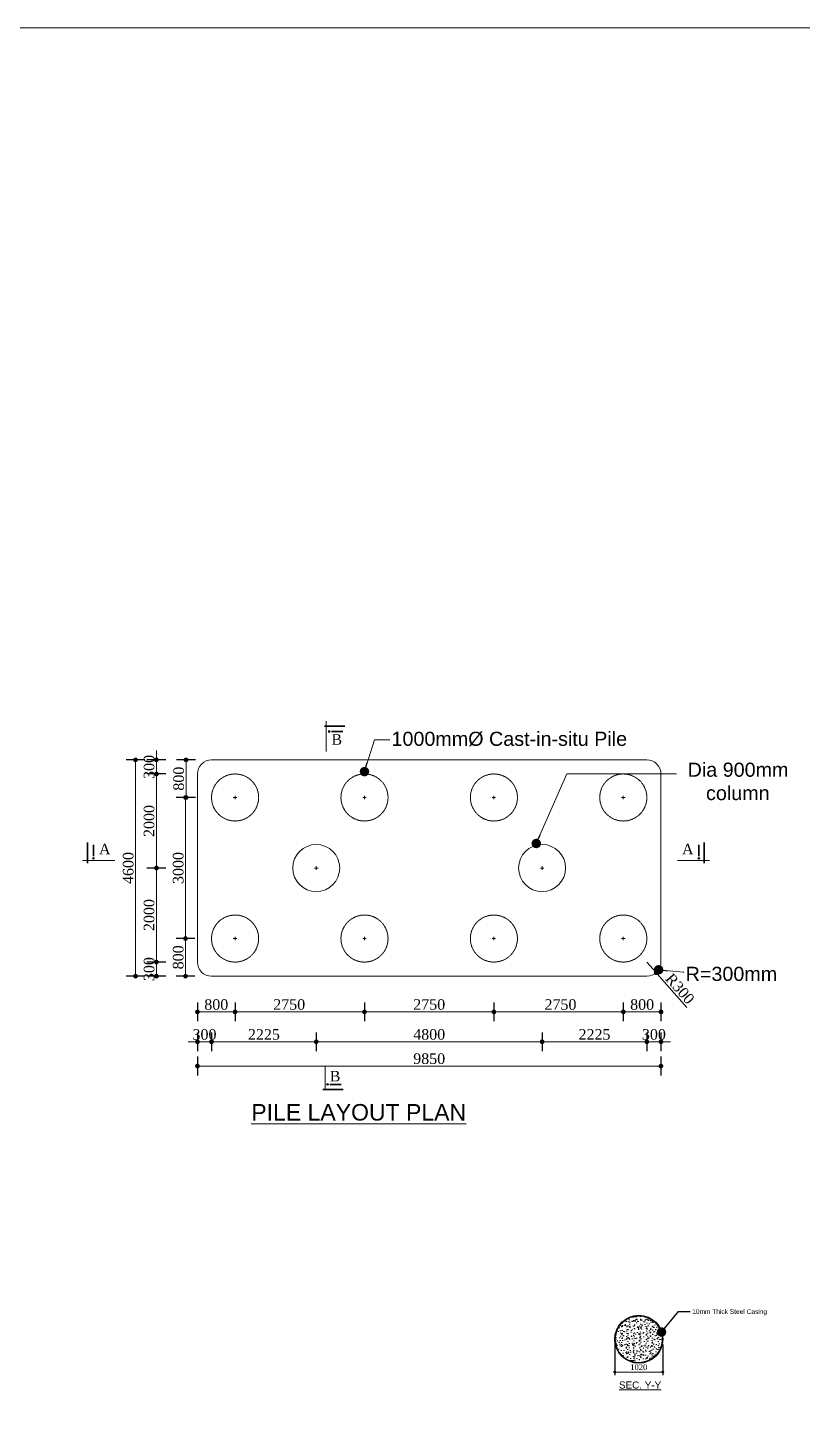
# Model space of a CAD drawing. Header units: millimetres. Extents: x -571543 to 35267, y -84886 to 197746.
# Drawn here: x -445636 to -429182, y 66028 to 95621 of the extents above; entities that cross this region are included whole.
import ezdxf

# ---------------------------------------------------------------- set-up
doc = ezdxf.new("R2010")
doc.units = ezdxf.units.MM
doc.header["$PDMODE"] = 2
doc.linetypes.add('DASHED', pattern=[0.75, 0.5, -0.25])
doc.layers.get('Defpoints').update_dxf_attribs({"lineweight": 13})
for name, color, linetype, lineweight in [('Center Line', 34, 'Continuous', 15), ('Dimision', 96, 'Continuous', 18), ('Hatching', 65, 'Continuous', 20), ('Pile', 11, 'Continuous', 15), ('Text', 7, 'Continuous', 15)]:
    doc.layers.add(name, color=color, linetype=linetype, lineweight=lineweight)
doc.layers.add('Pire Line', color=11, linetype='Continuous')
doc.styles.add('ROMANS', font='arial.ttf', dxfattribs={"height": 200})
doc.styles.get("Standard").update_dxf_attribs({"font": 'times.ttf'})
doc.dimstyles.new('ISO-25', dxfattribs={"dimtxt": 175, "dimasz": 100, "dimexe": 65, "dimexo": 115.625, "dimgap": 40, "dimtad": 1, "dimtoh": 1, "dimdec": 0, "dimtxsty": 'Standard', "dimblk": 'DOT', "dimcen": 300, "dimclrd": 256, "dimclre": 256, "dimclrt": 256, "dimadec": 0, "dimazin": 0, "dimtfac": 1, "dimtdec": 0, "dimtix": 1, "dimtmove": 0, "dimatfit": 3, "dimldrblk": 'DOT', "dimfxl": 75, "dimlwd": -1, "dimarcsym": 0})

# ---------------------------------------------------------------- blocks, each defined once
blk = doc.blocks.new('_Dot')
at = {"color": 0, "linetype": 'ByBlock', "lineweight": -2}
blk.add_line((-0.5, 0), (-1, 0), dxfattribs=at)
at = {"color": 0, "linetype": 'ByBlock', "const_width": 0.5}
blk.add_lwpolyline([(-0.25, 0, 1), (0.25, 0, 1)], format="xyb", close=True, dxfattribs=at)
blk = doc.blocks.new('*D443')
at = {"layer": 'Defpoints', "color": 0, "ltscale": 3, "transparency": 16777216}
for p in [(-442032.215436328, 75650.77017908961), (-441232.215436328, 75450.77017908751), (-441232.215436328, 74691.45351536582)]:
    blk.add_point(p, dxfattribs=at)
at = {"layer": 'Dimision', "lineweight": -2, "ltscale": 3, "transparency": 16777216}
for p, q in [((-442032.215436328, 74891.45351536582), (-442032.215436328, 74491.45351536582)), ((-441232.215436328, 74891.45351536582), (-441232.215436328, 74491.45351536582))]:
    blk.add_line(p, q, dxfattribs=at)
at = {"layer": 'Dimision', "ltscale": 3, "transparency": 16777216}
blk.add_line((-441932.215436328, 74691.45351536582), (-441332.215436328, 74691.45351536582), dxfattribs=at)
at = {"layer": 'Dimision', "ltscale": 3, "transparency": 16777216, "xscale": 100, "yscale": 100, "zscale": 100, "rotation": 180}
blk.add_blockref('_Dot', (-442032.215436328, 74691.45351536582), dxfattribs=at)
at = {"layer": 'Dimision', "ltscale": 3, "transparency": 16777216, "xscale": 100, "yscale": 100, "zscale": 100}
blk.add_blockref('_Dot', (-441232.215436328, 74691.45351536582), dxfattribs=at)
at = {"layer": 'Dimision', "ltscale": 3, "transparency": 16777216, "insert": (-441632.215436328, 74845.90016280634), "char_height": 225, "attachment_point": 5}
blk.add_mtext('800', dxfattribs=at)
blk = doc.blocks.new('*D444')
at = {"layer": 'Defpoints', "color": 0, "ltscale": 3, "transparency": 16777216}
for p in [(-438482.215436328, 76213.270179086), (-441232.215436328, 75450.77017908751), (-438482.215436328, 74691.45351536582)]:
    blk.add_point(p, dxfattribs=at)
at = {"layer": 'Dimision', "lineweight": -2, "ltscale": 3, "transparency": 16777216}
for p, q in [((-441232.215436328, 74891.45351536582), (-441232.215436328, 74491.45351536582)), ((-438482.215436328, 74891.45351536582), (-438482.215436328, 74491.45351536582))]:
    blk.add_line(p, q, dxfattribs=at)
at = {"layer": 'Dimision', "ltscale": 3, "transparency": 16777216}
blk.add_line((-441132.215436328, 74691.45351536582), (-438582.215436328, 74691.45351536582), dxfattribs=at)
at = {"layer": 'Dimision', "ltscale": 3, "transparency": 16777216, "xscale": 100, "yscale": 100, "zscale": 100, "rotation": 180}
blk.add_blockref('_Dot', (-441232.215436328, 74691.45351536582), dxfattribs=at)
at = {"layer": 'Dimision', "ltscale": 3, "transparency": 16777216, "xscale": 100, "yscale": 100, "zscale": 100}
blk.add_blockref('_Dot', (-438482.215436328, 74691.45351536582), dxfattribs=at)
at = {"layer": 'Dimision', "ltscale": 3, "transparency": 16777216, "insert": (-440082.215436328, 74846.22460404642), "char_height": 225, "attachment_point": 5}
blk.add_mtext('2750', dxfattribs=at)
blk = doc.blocks.new('*D445')
at = {"layer": 'Defpoints', "color": 0, "ltscale": 3, "transparency": 16777216}
for p in [(-438482.215436328, 76213.270179086), (-435732.215436328, 75450.77017908938), (-435732.215436328, 74691.45351536559)]:
    blk.add_point(p, dxfattribs=at)
at = {"layer": 'Dimision', "lineweight": -2, "ltscale": 3, "transparency": 16777216}
for p, q in [((-438482.215436328, 74891.45351536559), (-438482.215436328, 74491.45351536559)), ((-435732.215436328, 74891.45351536559), (-435732.215436328, 74491.45351536559))]:
    blk.add_line(p, q, dxfattribs=at)
at = {"layer": 'Dimision', "ltscale": 3, "transparency": 16777216}
blk.add_line((-438382.215436328, 74691.45351536559), (-435832.215436328, 74691.45351536559), dxfattribs=at)
at = {"layer": 'Dimision', "ltscale": 3, "transparency": 16777216, "xscale": 100, "yscale": 100, "zscale": 100, "rotation": 180}
blk.add_blockref('_Dot', (-438482.215436328, 74691.45351536559), dxfattribs=at)
at = {"layer": 'Dimision', "ltscale": 3, "transparency": 16777216, "xscale": 100, "yscale": 100, "zscale": 100}
blk.add_blockref('_Dot', (-435732.215436328, 74691.45351536559), dxfattribs=at)
at = {"layer": 'Dimision', "ltscale": 3, "transparency": 16777216, "insert": (-437107.215436328, 74846.22460404619), "char_height": 225, "attachment_point": 5}
blk.add_mtext('2750', dxfattribs=at)
blk = doc.blocks.new('*D446')
at = {"layer": 'Defpoints', "color": 0, "ltscale": 3, "transparency": 16777216}
for p in [(-432982.215436328, 75450.77017908751), (-432182.2154362625, 75450.77017908775), (-432182.2154362625, 74691.45351536582)]:
    blk.add_point(p, dxfattribs=at)
at = {"layer": 'Dimision', "lineweight": -2, "ltscale": 3, "transparency": 16777216}
for p, q in [((-432982.215436328, 74891.45351536582), (-432982.215436328, 74491.45351536582)), ((-432182.2154362625, 74891.45351536582), (-432182.2154362625, 74491.45351536582))]:
    blk.add_line(p, q, dxfattribs=at)
at = {"layer": 'Dimision', "ltscale": 3, "transparency": 16777216}
blk.add_line((-432882.215436328, 74691.45351536582), (-432282.2154362625, 74691.45351536582), dxfattribs=at)
at = {"layer": 'Dimision', "ltscale": 3, "transparency": 16777216, "xscale": 100, "yscale": 100, "zscale": 100, "rotation": 180}
blk.add_blockref('_Dot', (-432982.215436328, 74691.45351536582), dxfattribs=at)
at = {"layer": 'Dimision', "ltscale": 3, "transparency": 16777216, "xscale": 100, "yscale": 100, "zscale": 100}
blk.add_blockref('_Dot', (-432182.2154362625, 74691.45351536582), dxfattribs=at)
at = {"layer": 'Dimision', "ltscale": 3, "transparency": 16777216, "insert": (-432582.2154362953, 74845.90016280634), "char_height": 225, "attachment_point": 5}
blk.add_mtext('800', dxfattribs=at)
blk = doc.blocks.new('*D447')
at = {"layer": 'Defpoints', "color": 0, "ltscale": 3, "transparency": 16777216}
for p in [(-442032.2154363282, 75750.77017908961), (-432182.2154363279, 75750.77017908961), (-442032.2154363282, 73538.81420727614)]:
    blk.add_point(p, dxfattribs=at)
at = {"layer": 'Dimision', "lineweight": -2, "ltscale": 3, "transparency": 16777216}
for p, q in [((-442032.2154363282, 73738.81420727614), (-442032.2154363282, 73338.81420727614)), ((-432182.2154363279, 73738.81420727614), (-432182.2154363279, 73338.81420727614))]:
    blk.add_line(p, q, dxfattribs=at)
at = {"layer": 'Dimision', "ltscale": 3, "transparency": 16777216}
blk.add_line((-432282.2154363279, 73538.81420727614), (-441932.2154363282, 73538.81420727614), dxfattribs=at)
at = {"layer": 'Dimision', "ltscale": 3, "transparency": 16777216, "xscale": 100, "yscale": 100, "zscale": 100, "rotation": 180}
blk.add_blockref('_Dot', (-442032.2154363282, 73538.81420727614), dxfattribs=at)
at = {"layer": 'Dimision', "ltscale": 3, "transparency": 16777216, "xscale": 100, "yscale": 100, "zscale": 100}
blk.add_blockref('_Dot', (-432182.2154363279, 73538.81420727614), dxfattribs=at)
at = {"layer": 'Dimision', "ltscale": 3, "transparency": 16777216, "insert": (-437107.2154363281, 73693.58529595674), "char_height": 225, "attachment_point": 5}
blk.add_mtext('9850', dxfattribs=at)
blk = doc.blocks.new('*D448')
at = {"layer": 'Defpoints', "color": 0, "ltscale": 3, "transparency": 16777216}
for p in [(-442904.4593118667, 77750.77017911083), (-442032.2154363306, 77750.77017911083), (-442032.2154363284, 75750.77017908964)]:
    blk.add_point(p, dxfattribs=at)
at = {"layer": 'Dimision', "lineweight": -2, "ltscale": 3, "transparency": 16777216}
for p, q in [((-442704.4593118667, 77750.77017911083), (-443104.4593118667, 77750.77017911083)), ((-442704.4593118667, 75750.77017908964), (-443104.4593118667, 75750.77017908964))]:
    blk.add_line(p, q, dxfattribs=at)
at = {"layer": 'Dimision', "ltscale": 3, "transparency": 16777216}
blk.add_line((-442904.4593118667, 75850.77017908964), (-442904.4593118667, 77650.77017911083), dxfattribs=at)
at = {"layer": 'Dimision', "ltscale": 3, "transparency": 16777216, "xscale": 100, "yscale": 100, "zscale": 100}
for p, rotation in [((-442904.4593118667, 77750.77017911083), 90), ((-442904.4593118667, 75750.77017908964), 270)]:
    blk.add_blockref('_Dot', p, dxfattribs=dict(at, rotation=rotation))
at = {"layer": 'Dimision', "ltscale": 3, "transparency": 16777216, "insert": (-443058.9059593071, 76750.77017910035), "char_height": 225, "attachment_point": 5, "rotation": 90}
blk.add_mtext('2000', dxfattribs=at)
blk = doc.blocks.new('*D449')
at = {"layer": 'Defpoints', "color": 0, "ltscale": 3, "transparency": 16777216}
for p in [(-442904.4593118667, 79750.77017908964), (-442032.215436333, 79750.77017908964), (-442032.2154363306, 77750.77017911083)]:
    blk.add_point(p, dxfattribs=at)
at = {"layer": 'Dimision', "lineweight": -2, "ltscale": 3, "transparency": 16777216}
for p, q in [((-442704.4593118667, 79750.77017908964), (-443104.4593118667, 79750.77017908964)), ((-442704.4593118667, 77750.77017911083), (-443104.4593118667, 77750.77017911083))]:
    blk.add_line(p, q, dxfattribs=at)
at = {"layer": 'Dimision', "ltscale": 3, "transparency": 16777216}
blk.add_line((-442904.4593118667, 77850.77017911083), (-442904.4593118667, 79650.77017908964), dxfattribs=at)
at = {"layer": 'Dimision', "ltscale": 3, "transparency": 16777216, "xscale": 100, "yscale": 100, "zscale": 100}
for p, rotation in [((-442904.4593118667, 79750.77017908964), 90), ((-442904.4593118667, 77750.77017911083), 270)]:
    blk.add_blockref('_Dot', p, dxfattribs=dict(at, rotation=rotation))
at = {"layer": 'Dimision', "ltscale": 3, "transparency": 16777216, "insert": (-443058.9059593071, 78750.77017910035), "char_height": 225, "attachment_point": 5, "rotation": 90}
blk.add_mtext('2000', dxfattribs=at)
blk = doc.blocks.new('*D450')
at = {"layer": 'Defpoints', "color": 0, "ltscale": 3, "transparency": 16777216}
for p in [(-442285.810398793, 76250.77017908603), (-441232.2154363307, 76250.77017908603), (-441732.215436328, 75450.77017908964)]:
    blk.add_point(p, dxfattribs=at)
at = {"layer": 'Dimision', "lineweight": -2, "ltscale": 3, "transparency": 16777216}
for p, q in [((-442085.810398793, 76250.77017908603), (-442485.810398793, 76250.77017908603)), ((-442085.810398793, 75450.77017908964), (-442485.810398793, 75450.77017908964))]:
    blk.add_line(p, q, dxfattribs=at)
at = {"layer": 'Dimision', "ltscale": 3, "transparency": 16777216}
blk.add_line((-442285.810398793, 75550.77017908964), (-442285.810398793, 76150.77017908603), dxfattribs=at)
at = {"layer": 'Dimision', "ltscale": 3, "transparency": 16777216, "xscale": 100, "yscale": 100, "zscale": 100}
for p, rotation in [((-442285.810398793, 76250.77017908603), 90), ((-442285.810398793, 75450.77017908964), 270)]:
    blk.add_blockref('_Dot', p, dxfattribs=dict(at, rotation=rotation))
at = {"layer": 'Dimision', "ltscale": 3, "transparency": 16777216, "insert": (-442440.2570462334, 75850.77017908795), "char_height": 225, "attachment_point": 5, "rotation": 90}
blk.add_mtext('800', dxfattribs=at)
blk = doc.blocks.new('*D451')
at = {"layer": 'Defpoints', "color": 0, "ltscale": 3, "transparency": 16777216}
for p in [(-442285.810398794, 79250.7701790943), (-441232.2154363307, 79250.7701790943), (-441232.2154363307, 76250.77017908603)]:
    blk.add_point(p, dxfattribs=at)
at = {"layer": 'Dimision', "lineweight": -2, "ltscale": 3, "transparency": 16777216}
for p, q in [((-442085.810398794, 79250.7701790943), (-442485.810398794, 79250.7701790943)), ((-442085.810398794, 76250.77017908603), (-442485.810398794, 76250.77017908603))]:
    blk.add_line(p, q, dxfattribs=at)
at = {"layer": 'Dimision', "ltscale": 3, "transparency": 16777216}
blk.add_line((-442285.810398794, 76350.77017908603), (-442285.810398794, 79150.7701790943), dxfattribs=at)
at = {"layer": 'Dimision', "ltscale": 3, "transparency": 16777216, "xscale": 100, "yscale": 100, "zscale": 100}
for p, rotation in [((-442285.810398794, 79250.7701790943), 90), ((-442285.810398794, 76250.77017908603), 270)]:
    blk.add_blockref('_Dot', p, dxfattribs=dict(at, rotation=rotation))
at = {"layer": 'Dimision', "ltscale": 3, "transparency": 16777216, "insert": (-442440.2570462343, 77750.77017909028), "char_height": 225, "attachment_point": 5, "rotation": 90}
blk.add_mtext('3000', dxfattribs=at)
blk = doc.blocks.new('*D452')
at = {"layer": 'Defpoints', "color": 0, "ltscale": 3, "transparency": 16777216}
for p in [(-442274.2685889782, 80050.77017908964), (-440795.7098099748, 80050.77017908964), (-441232.2154363307, 79250.7701790943)]:
    blk.add_point(p, dxfattribs=at)
at = {"layer": 'Dimision', "lineweight": -2, "ltscale": 3, "transparency": 16777216}
for p, q in [((-442074.2685889782, 80050.77017908964), (-442474.2685889782, 80050.77017908964)), ((-442074.2685889782, 79250.7701790943), (-442474.2685889782, 79250.7701790943))]:
    blk.add_line(p, q, dxfattribs=at)
at = {"layer": 'Dimision', "ltscale": 3, "transparency": 16777216}
blk.add_line((-442274.2685889782, 79350.7701790943), (-442274.2685889782, 79950.77017908964), dxfattribs=at)
at = {"layer": 'Dimision', "ltscale": 3, "transparency": 16777216, "xscale": 100, "yscale": 100, "zscale": 100}
for p, rotation in [((-442274.2685889782, 80050.77017908964), 90), ((-442274.2685889782, 79250.7701790943), 270)]:
    blk.add_blockref('_Dot', p, dxfattribs=dict(at, rotation=rotation))
at = {"layer": 'Dimision', "ltscale": 3, "transparency": 16777216, "insert": (-442428.7152364186, 79650.77017909208), "char_height": 225, "attachment_point": 5, "rotation": 90}
blk.add_mtext('800', dxfattribs=at)
blk = doc.blocks.new('*D453')
at = {"layer": 'Defpoints', "color": 0, "ltscale": 3, "transparency": 16777216}
for p in [(-443347.9230937984, 80050.77017908964), (-441732.2154363334, 80050.77017908964), (-441732.215436328, 75450.77017908964)]:
    blk.add_point(p, dxfattribs=at)
at = {"layer": 'Dimision', "lineweight": -2, "ltscale": 3, "transparency": 16777216}
for p, q in [((-443147.9230937984, 80050.77017908964), (-443547.9230937984, 80050.77017908964)), ((-443147.9230937984, 75450.77017908964), (-443547.9230937984, 75450.77017908964))]:
    blk.add_line(p, q, dxfattribs=at)
at = {"layer": 'Dimision', "ltscale": 3, "transparency": 16777216}
blk.add_line((-443347.9230937984, 75550.77017908964), (-443347.9230937984, 79950.77017908964), dxfattribs=at)
at = {"layer": 'Dimision', "ltscale": 3, "transparency": 16777216, "xscale": 100, "yscale": 100, "zscale": 100}
for p, rotation in [((-443347.9230937984, 80050.77017908964), 90), ((-443347.9230937984, 75450.77017908964), 270)]:
    blk.add_blockref('_Dot', p, dxfattribs=dict(at, rotation=rotation))
at = {"layer": 'Dimision', "ltscale": 3, "transparency": 16777216, "insert": (-443502.3697412388, 77750.77017908976), "char_height": 225, "attachment_point": 5, "rotation": 90}
blk.add_mtext('4600', dxfattribs=at)
blk = doc.blocks.new('*D437')
at = {"layer": 'Defpoints', "color": 0, "ltscale": 3, "transparency": 16777216}
for p in [(-439507.215436328, 77750.77017908939), (-434707.2154363281, 77788.27017908938), (-434707.2154363281, 74055.60176957025)]:
    blk.add_point(p, dxfattribs=at)
at = {"layer": 'Dimision', "lineweight": -2, "ltscale": 3, "transparency": 16777216}
for p, q in [((-439507.215436328, 74255.60176957025), (-439507.215436328, 73855.60176957025)), ((-434707.2154363281, 74255.60176957025), (-434707.2154363281, 73855.60176957025))]:
    blk.add_line(p, q, dxfattribs=at)
at = {"layer": 'Dimision', "ltscale": 3, "transparency": 16777216}
blk.add_line((-439407.215436328, 74055.60176957025), (-434807.2154363281, 74055.60176957025), dxfattribs=at)
at = {"layer": 'Dimision', "ltscale": 3, "transparency": 16777216, "xscale": 100, "yscale": 100, "zscale": 100, "rotation": 180}
blk.add_blockref('_Dot', (-439507.215436328, 74055.60176957025), dxfattribs=at)
at = {"layer": 'Dimision', "ltscale": 3, "transparency": 16777216, "xscale": 100, "yscale": 100, "zscale": 100}
blk.add_blockref('_Dot', (-434707.2154363281, 74055.60176957025), dxfattribs=at)
at = {"layer": 'Dimision', "ltscale": 3, "transparency": 16777216, "insert": (-437107.2154363281, 74210.04841701077), "char_height": 225, "attachment_point": 5}
blk.add_mtext('4800', dxfattribs=at)
blk = doc.blocks.new('*D438')
at = {"layer": 'Defpoints', "color": 0, "ltscale": 3, "transparency": 16777216}
for p in [(-435732.215436328, 75450.77017908938), (-432982.215436328, 75450.77017908938), (-432982.215436328, 74691.45351536559)]:
    blk.add_point(p, dxfattribs=at)
at = {"layer": 'Dimision', "lineweight": -2, "ltscale": 3, "transparency": 16777216}
for p, q in [((-435732.215436328, 74891.45351536559), (-435732.215436328, 74491.45351536559)), ((-432982.215436328, 74891.45351536559), (-432982.215436328, 74491.45351536559))]:
    blk.add_line(p, q, dxfattribs=at)
at = {"layer": 'Dimision', "ltscale": 3, "transparency": 16777216}
blk.add_line((-435632.215436328, 74691.45351536559), (-433082.215436328, 74691.45351536559), dxfattribs=at)
at = {"layer": 'Dimision', "ltscale": 3, "transparency": 16777216, "xscale": 100, "yscale": 100, "zscale": 100, "rotation": 180}
blk.add_blockref('_Dot', (-435732.215436328, 74691.45351536559), dxfattribs=at)
at = {"layer": 'Dimision', "ltscale": 3, "transparency": 16777216, "xscale": 100, "yscale": 100, "zscale": 100}
blk.add_blockref('_Dot', (-432982.215436328, 74691.45351536559), dxfattribs=at)
at = {"layer": 'Dimision', "ltscale": 3, "transparency": 16777216, "insert": (-434317.9327281038, 74846.22460404619), "char_height": 225, "attachment_point": 5}
blk.add_mtext('2750', dxfattribs=at)
blk = doc.blocks.new('*D454')
at = {"layer": 'Defpoints', "color": 0, "ltscale": 3, "transparency": 16777216}
for p in [(-442904.4593118666, 80050.77017908964), (-441832.2154363334, 80050.77017908964), (-442032.215436333, 79750.77017908964)]:
    blk.add_point(p, dxfattribs=at)
at = {"layer": 'Dimision', "ltscale": 3, "transparency": 16777216}
for p, q in [((-442904.4593118666, 80150.77017908964), (-442904.4593118666, 80250.77017908964)), ((-442904.4593118666, 79750.77017908964), (-442904.4593118666, 80050.77017908964)), ((-442904.4593118666, 79650.77017908964), (-442904.4593118666, 79550.77017908964))]:
    blk.add_line(p, q, dxfattribs=at)
at = {"layer": 'Dimision', "lineweight": -2, "ltscale": 3, "transparency": 16777216}
for p, q in [((-442704.4593118666, 80050.77017908964), (-443104.4593118666, 80050.77017908964)), ((-442704.4593118666, 79750.77017908964), (-443104.4593118666, 79750.77017908964))]:
    blk.add_line(p, q, dxfattribs=at)
at = {"layer": 'Dimision', "ltscale": 3, "transparency": 16777216, "xscale": 100, "yscale": 100, "zscale": 100}
for p, rotation in [((-442904.4593118666, 80050.77017908964), 270), ((-442904.4593118666, 79750.77017908964), 90)]:
    blk.add_blockref('_Dot', p, dxfattribs=dict(at, rotation=rotation))
at = {"layer": 'Dimision', "ltscale": 3, "transparency": 16777216, "insert": (-443058.905959307, 79900.77017908976), "char_height": 225, "attachment_point": 5, "rotation": 90}
blk.add_mtext('300', dxfattribs=at)
blk = doc.blocks.new('*D455')
at = {"layer": 'Defpoints', "color": 0, "ltscale": 3, "transparency": 16777216}
for p in [(-442032.2154363284, 75750.77017908964), (-442904.4593118603, 75450.77017908964), (-441832.215436328, 75450.77017908964)]:
    blk.add_point(p, dxfattribs=at)
at = {"layer": 'Dimision', "lineweight": -2, "ltscale": 3, "transparency": 16777216}
for p, q in [((-442704.4593118603, 75750.77017908964), (-443104.4593118603, 75750.77017908964)), ((-442704.4593118603, 75450.77017908964), (-443104.4593118603, 75450.77017908964))]:
    blk.add_line(p, q, dxfattribs=at)
at = {"layer": 'Dimision', "ltscale": 3, "transparency": 16777216}
blk.add_line((-442904.4593118603, 75650.77017908964), (-442904.4593118603, 75550.77017908964), dxfattribs=at)
at = {"layer": 'Dimision', "ltscale": 3, "transparency": 16777216, "xscale": 100, "yscale": 100, "zscale": 100}
for p, rotation in [((-442904.4593118603, 75750.77017908964), 90), ((-442904.4593118603, 75450.77017908964), 270)]:
    blk.add_blockref('_Dot', p, dxfattribs=dict(at, rotation=rotation))
at = {"layer": 'Dimision', "ltscale": 3, "transparency": 16777216, "insert": (-443058.9059593006, 75600.77017908976), "char_height": 225, "attachment_point": 5, "rotation": 90}
blk.add_mtext('300', dxfattribs=at)
blk = doc.blocks.new('*D439')
at = {"layer": 'Defpoints', "color": 0, "ltscale": 3, "transparency": 16777216}
for p in [(-434707.2154363281, 77800.77017908705), (-432482.2154363283, 75450.77017908961), (-432482.2154363283, 74055.60176957025)]:
    blk.add_point(p, dxfattribs=at)
at = {"layer": 'Dimision', "lineweight": -2, "ltscale": 3, "transparency": 16777216}
for p, q in [((-434707.2154363281, 74255.60176957025), (-434707.2154363281, 73855.60176957025)), ((-432482.2154363283, 74255.60176957025), (-432482.2154363283, 73855.60176957025))]:
    blk.add_line(p, q, dxfattribs=at)
at = {"layer": 'Dimision', "ltscale": 3, "transparency": 16777216}
blk.add_line((-434607.2154363281, 74055.60176957025), (-432582.2154363283, 74055.60176957025), dxfattribs=at)
at = {"layer": 'Dimision', "ltscale": 3, "transparency": 16777216, "xscale": 100, "yscale": 100, "zscale": 100, "rotation": 180}
blk.add_blockref('_Dot', (-434707.2154363281, 74055.60176957025), dxfattribs=at)
at = {"layer": 'Dimision', "ltscale": 3, "transparency": 16777216, "xscale": 100, "yscale": 100, "zscale": 100}
blk.add_blockref('_Dot', (-432482.2154363283, 74055.60176957025), dxfattribs=at)
at = {"layer": 'Dimision', "ltscale": 3, "transparency": 16777216, "insert": (-433594.7154363282, 74210.04841701077), "char_height": 225, "attachment_point": 5}
blk.add_mtext('2225', dxfattribs=at)
blk = doc.blocks.new('*D440')
at = {"layer": 'Defpoints', "color": 0, "ltscale": 3, "transparency": 16777216}
for p in [(-439507.215436328, 77763.27017909015), (-441732.2154363278, 75463.27017909037), (-441732.2154363278, 74055.60176957025)]:
    blk.add_point(p, dxfattribs=at)
at = {"layer": 'Dimision', "lineweight": -2, "ltscale": 3, "transparency": 16777216}
for p, q in [((-441732.2154363278, 74255.60176957025), (-441732.2154363278, 73855.60176957025)), ((-439507.215436328, 74255.60176957025), (-439507.215436328, 73855.60176957025))]:
    blk.add_line(p, q, dxfattribs=at)
at = {"layer": 'Dimision', "ltscale": 3, "transparency": 16777216}
blk.add_line((-439607.215436328, 74055.60176957025), (-441632.2154363278, 74055.60176957025), dxfattribs=at)
at = {"layer": 'Dimision', "ltscale": 3, "transparency": 16777216, "xscale": 100, "yscale": 100, "zscale": 100, "rotation": 180}
blk.add_blockref('_Dot', (-441732.2154363278, 74055.60176957025), dxfattribs=at)
at = {"layer": 'Dimision', "ltscale": 3, "transparency": 16777216, "xscale": 100, "yscale": 100, "zscale": 100}
blk.add_blockref('_Dot', (-439507.215436328, 74055.60176957025), dxfattribs=at)
at = {"layer": 'Dimision', "ltscale": 3, "transparency": 16777216, "insert": (-440619.7154363279, 74210.04841701077), "char_height": 225, "attachment_point": 5}
blk.add_mtext('2225', dxfattribs=at)
blk = doc.blocks.new('*D456')
at = {"layer": 'Defpoints', "color": 0, "ltscale": 3, "transparency": 16777216}
for p in [(-432182.2154363277, 75933.4808675886), (-432482.2154363283, 75450.77017908961), (-432182.2154363277, 74055.42498964)]:
    blk.add_point(p, dxfattribs=at)
at = {"layer": 'Dimision', "ltscale": 3, "transparency": 16777216}
for p, q in [((-432582.2154363283, 74055.42498964), (-432682.2154363283, 74055.42498964)), ((-432482.2154363283, 74055.42498964), (-432182.2154363277, 74055.42498964)), ((-432082.2154363277, 74055.42498964), (-431982.2154363277, 74055.42498964))]:
    blk.add_line(p, q, dxfattribs=at)
at = {"layer": 'Dimision', "lineweight": -2, "ltscale": 3, "transparency": 16777216}
for p, q in [((-432482.2154363283, 74255.42498964), (-432482.2154363283, 73855.42498964)), ((-432182.2154363277, 74255.42498964), (-432182.2154363277, 73855.42498964))]:
    blk.add_line(p, q, dxfattribs=at)
at = {"layer": 'Dimision', "ltscale": 3, "transparency": 16777216, "xscale": 100, "yscale": 100, "zscale": 100}
blk.add_blockref('_Dot', (-432482.2154363283, 74055.42498964), dxfattribs=at)
at = {"layer": 'Dimision', "ltscale": 3, "transparency": 16777216, "xscale": 100, "yscale": 100, "zscale": 100, "rotation": 180}
blk.add_blockref('_Dot', (-432182.2154363277, 74055.42498964), dxfattribs=at)
at = {"layer": 'Dimision', "ltscale": 3, "transparency": 16777216, "insert": (-432332.215436328, 74209.87163708052), "char_height": 225, "attachment_point": 5}
blk.add_mtext('300', dxfattribs=at)
blk = doc.blocks.new('*D441')
at = {"layer": 'Defpoints', "color": 0, "ltscale": 3, "transparency": 16777216}
for p in [(-442032.2154363282, 75763.27017909037), (-441732.2154363278, 75463.27017909037), (-442032.2154363282, 74054.02752596895)]:
    blk.add_point(p, dxfattribs=at)
at = {"layer": 'Dimision', "ltscale": 3, "transparency": 16777216}
for p, q in [((-442132.2154363282, 74054.02752596895), (-442232.2154363282, 74054.02752596895)), ((-441732.2154363278, 74054.02752596895), (-442032.2154363282, 74054.02752596895)), ((-441632.2154363278, 74054.02752596895), (-441532.2154363278, 74054.02752596895))]:
    blk.add_line(p, q, dxfattribs=at)
at = {"layer": 'Dimision', "lineweight": -2, "ltscale": 3, "transparency": 16777216}
for p, q in [((-442032.2154363282, 74254.02752596895), (-442032.2154363282, 73854.02752596895)), ((-441732.2154363278, 74254.02752596895), (-441732.2154363278, 73854.02752596895))]:
    blk.add_line(p, q, dxfattribs=at)
at = {"layer": 'Dimision', "ltscale": 3, "transparency": 16777216, "xscale": 100, "yscale": 100, "zscale": 100}
blk.add_blockref('_Dot', (-442032.2154363282, 74054.02752596895), dxfattribs=at)
at = {"layer": 'Dimision', "ltscale": 3, "transparency": 16777216, "xscale": 100, "yscale": 100, "zscale": 100, "rotation": 180}
blk.add_blockref('_Dot', (-441732.2154363278, 74054.02752596895), dxfattribs=at)
at = {"layer": 'Dimision', "ltscale": 3, "transparency": 16777216, "insert": (-441882.215436328, 74208.47417340947), "char_height": 225, "attachment_point": 5}
blk.add_mtext('300', dxfattribs=at)
blk = doc.blocks.new('*D474')
at = {"layer": 'Defpoints', "color": 0, "ltscale": 5, "transparency": 16777216}
for p in [(-433163.4078752263, 67728.81135858611), (-432143.4078752263, 67728.81135858611), (-433163.4078752263, 67031.35782975725)]:
    blk.add_point(p, dxfattribs=at)
at = {"layer": 'Dimision', "lineweight": -2, "ltscale": 5, "transparency": 16777216}
for p, q in [((-433163.4078752263, 67613.18635858611), (-433163.4078752263, 66966.35782975725)), ((-432143.4078752263, 67613.18635858611), (-432143.4078752263, 66966.35782975725))]:
    blk.add_line(p, q, dxfattribs=at)
at = {"layer": 'Dimision', "ltscale": 5, "transparency": 16777216}
blk.add_line((-432203.4078752263, 67031.35782975725), (-433103.4078752263, 67031.35782975725), dxfattribs=at)
at = {"layer": 'Dimision', "ltscale": 5, "transparency": 16777216, "xscale": 60, "yscale": 60, "zscale": 60, "rotation": 180}
blk.add_blockref('_Dot', (-433163.4078752263, 67031.35782975725), dxfattribs=at)
at = {"layer": 'Dimision', "ltscale": 5, "transparency": 16777216, "xscale": 60, "yscale": 60, "zscale": 60}
blk.add_blockref('_Dot', (-432143.4078752263, 67031.35782975725), dxfattribs=at)
at = {"layer": 'Dimision', "ltscale": 5, "transparency": 16777216, "insert": (-432653.4078752263, 67132.39604172553), "char_height": 120, "attachment_point": 5}
blk.add_mtext('1020', dxfattribs=at)
blk = doc.blocks.new('*D480')
at = {"layer": 'Defpoints', "color": 0, "ltscale": 3, "transparency": 16777216}
for p in [(-432482.2154363278, 75750.77017908962), (-432284.1878076718, 75525.41477469724)]:
    blk.add_point(p, dxfattribs=at)
at = {"layer": 'Dimision', "ltscale": 3, "transparency": 16777216}
for p, q in [((-432482.2154363278, 75750.77017908962), (-432284.1878076718, 75525.41477469724)), ((-431635.7032436655, 74787.4394620822), (-432218.1785981198, 75450.29630656645))]:
    blk.add_line(p, q, dxfattribs=at)
at = {"layer": 'Dimision', "ltscale": 3, "transparency": 16777216, "xscale": 100, "yscale": 100, "zscale": 100, "rotation": 131.3068968971703}
blk.add_blockref('_Dot', (-432284.1878076718, 75525.41477469724), dxfattribs=at)
at = {"layer": 'Dimision', "ltscale": 3, "transparency": 16777216, "insert": (-431777.91836048, 75183.25766141398), "char_height": 225, "attachment_point": 5, "rotation": 311.30689689717025}
blk.add_mtext('R300', dxfattribs=at)

msp = doc.modelspace()

# ---------------------------------------------------------------- hatches: boundary and pattern name
at = {"layer": 'Hatching', "ltscale": 0.25}
h = msp.add_hatch(dxfattribs=at)
h.set_pattern_fill('AR-CONC', color=256, style=0)
h.set_pattern_definition([(49.99999999999999, (-87077.01066194288, -56450.11901444175), (182.184668996004, -15.93908553890309), [19.05, -209.55]), (355, (-87077.01066194288, -56450.11901444175), (-35.24342142496934, 191.0568452390351), [15.24, -167.64058417]), (100.4514447, (-87061.82865494286, -56451.44726794174), (146.9412470903533, 175.1177519121951), [16.19000879999999, -178.0902445999999]), (46.18420000000001, (-87077.01066194288, -56399.31901444176), (271.0790408921299, -42.04232793272715), [28.575, -314.325]), (96.63555760999992, (-87054.42076194286, -56402.82251444175), (237.404134051503, 247.4261245977215), [24.28502314, -267.13560816]), (351.1841511700001, (-87077.01066194288, -56399.31901444176), (237.404134064977, 247.4261245855326), [22.85996707, -251.45973192]), (21, (-87051.61066194286, -56412.01901444171), (151.6143912691325, -102.2651981870876), [19.05, -209.55]), (326.0000000000001, (-87051.61066194286, -56412.01901444171), (61.80202834764707, 184.1879661223193), [15.24, -167.64]), (71.45144499999999, (-87038.97612934286, -56420.54111434172), (213.4164192787161, 81.92276888590524), [16.1900088, -178.0899376]), (37.50000000000001, (-87077.01066194288, -56450.11901444175), (3.088603250591817, 84.55503887315311), [0, -165.608, 0, -170.18, 0, -168.275]), (7.499999999999999, (-87077.01066194288, -56450.11901444175), (66.81966251030575, 100.1805748181195), [0, -97.02799999999999, 0, -161.798, 0, -64.135]), (327.5, (-87133.65266194288, -56450.11901444175), (135.5905951668714, -5.728743992673444), [0, -63.5, 0, -198.12, 0, -262.89]), (317.5, (-87159.0526619429, -56450.11901444175), (148.129181386018, 25.42649103333303), [0, -82.55, 0, -131.572, 0, -186.69])])
edge = h.paths.add_edge_path()
edge.add_arc((-432653.4078752263, 67728.81135858611), 500, 0, 360)
at = {"layer": 'Text'}
for points in [[(-439214.4253449888, 80654.45435323658, 1), (-439250.2923000553, 80654.45435323658, 1)], [(-444242.4883591133, 77973.70016191211, 1), (-444242.4883591133, 77937.83320684555, 1)], [(-431377.3163296674, 77973.70016191211, -1), (-431377.3163296674, 77937.83320684555, -1)], [(-439250.3744114707, 73149.75237819091, -1), (-439286.2413665371, 73149.75237819091, -1)]]:
    msp.add_hatch(color=256, dxfattribs=at).paths.add_polyline_path(points)

# ---------------------------------------------------------------- linework, layer by layer
at = {"layer": 'Center Line'}
for p, q in [((-441269.7154363305, 79250.77017909427), (-441194.7154363305, 79250.77017909427)), ((-441232.2154363305, 79288.27017909427), (-441232.2154363305, 79213.27017909427)), ((-438519.715436328, 79250.77017909427), (-438444.715436328, 79250.77017909427)), ((-438482.215436328, 79288.27017909427), (-438482.215436328, 79213.27017909427)), ((-435769.715436328, 79250.77017909427), (-435694.715436328, 79250.77017909427)), ((-435732.215436328, 79288.27017909427), (-435732.215436328, 79213.27017909427)), ((-433019.715436328, 79250.77017909427), (-432944.715436328, 79250.77017909427)), ((-432982.215436328, 79288.27017909427), (-432982.215436328, 79213.27017909427)), ((-439469.715436328, 77750.77017908939), (-439544.715436328, 77750.77017908939)), ((-439507.215436328, 77788.27017908939), (-439507.215436328, 77713.27017908939)), ((-434669.7154363281, 77750.77017908938), (-434744.7154363281, 77750.77017908938)), ((-434707.2154363281, 77788.27017908938), (-434707.2154363281, 77713.27017908938)), ((-441269.7154363305, 76250.770179086), (-441194.7154363305, 76250.770179086)), ((-441269.7154363332, 76250.770179086), (-441194.7154363332, 76250.770179086)), ((-441232.2154363305, 76213.270179086), (-441232.2154363305, 76288.270179086)), ((-441232.2154363332, 76288.270179086), (-441232.2154363332, 76213.270179086)), ((-438519.715436328, 76250.770179086), (-438444.715436328, 76250.770179086)), ((-438482.215436328, 76213.270179086), (-438482.215436328, 76288.270179086)), ((-435769.715436328, 76250.770179086), (-435694.715436328, 76250.770179086)), ((-435732.215436328, 76213.270179086), (-435732.215436328, 76288.270179086)), ((-433019.715436328, 76250.770179086), (-432944.715436328, 76250.770179086)), ((-432982.215436328, 76213.270179086), (-432982.215436328, 76288.270179086))]:
    msp.add_line(p, q, dxfattribs=at)
at = {"layer": 'Hatching', "ltscale": 3}
msp.add_lwpolyline([(-471658.1637410104, 95620.62483928096), (-323980.8075652802, 95620.62483928096), (-323980.8075652802, 35922.25246547553), (-471658.1637410104, 35922.25246547553)], close=True, dxfattribs=at)
at = {"layer": 'Hatching', "linetype": 'DASHED', "ltscale": 7}
for centre in [(-441232.2154363305, 79250.77017909427), (-438482.215436328, 79250.77017909427), (-435732.215436328, 79250.77017909427), (-432982.215436328, 79250.77017909425), (-441232.2154363305, 76250.770179086), (-438482.215436328, 76250.770179086), (-435732.215436328, 76250.770179086), (-432982.215436328, 76250.770179086)]:
    msp.add_circle(centre, 500, dxfattribs=at)
at = {"layer": 'Pile', "ltscale": 3}
for p, q in [((-432482.2154363233, 80050.77017908961), (-441732.2154363328, 80050.77017908961)), ((-442032.2154363282, 75750.77017908926), (-442032.2154363328, 79750.77017908926)), ((-432182.2154363279, 75750.77017908926), (-432182.2154363233, 79750.77017908926)), ((-432482.2154363279, 75450.77017908961), (-441732.2154363282, 75450.77017908961))]:
    msp.add_line(p, q, dxfattribs=at)
for centre in [(-439507.215436328, 77750.77017908939), (-434707.215436328, 77750.77017908938)]:
    msp.add_circle(centre, 500, dxfattribs=at)
for centre, start, end in [((-441732.2154363328, 79750.77017908961), 90, 180.0000000000659), ((-432482.2154363233, 79750.77017908961), 359.9999999999333, 90), ((-441732.2154363282, 75750.77017908961), 180.0000000000659, 270), ((-432482.2154363279, 75750.77017908961), 270, 359.9999999999333)]:
    msp.add_arc(centre, 300, start, end, dxfattribs=at)
at = {"layer": 'Pire Line', "ltscale": 3}
for radius in [510.0000000000136, 507.5000000000133, 505.0000000000089, 502.5000000000044, 500]:
    msp.add_circle((-432653.4078752263, 67728.81135858611), radius, dxfattribs=at)
at = {"layer": 'Text'}
for p, q in [((-443787.2064346797, 77907.6300622532), (-444471.3499526883, 77907.6300622532)), ((-431832.598254101, 77907.6300622532), (-431148.4547360924, 77907.6300622532)), ((-439316.4445111295, 73546.36923677659), (-439316.4445111295, 73028.1762167834))]:
    msp.add_line(p, q, dxfattribs=at)
msp.add_lwpolyline([(-439297.8367570041, 80870.81875728023), (-439297.8367570041, 80226.657222355)], dxfattribs=at)
at = {"layer": 'Text', "const_width": 35.86695506645954}
for points in [[(-439335.376248386, 80764.67648238769), (-438892.9977022201, 80764.67648238769)], [(-439186.8715654813, 80654.45435323658), (-438937.3480278595, 80654.45435323658)], [(-444365.0818400044, 77852.74925851483), (-444365.0818400044, 78295.12780468083)], [(-444242.4883591133, 78001.25394141964), (-444242.4883591133, 78250.77747904147)], [(-431377.3163296674, 78001.25394141964), (-431377.3163296674, 78250.77747904147)], [(-431267.0942005162, 77852.74925851483), (-431267.0942005162, 78295.12780468083)], [(-439222.8206319631, 73149.75237819091), (-438973.2970943413, 73149.75237819091)], [(-439371.3253148679, 73039.53024903969), (-438928.9467687019, 73039.53024903969)]]:
    msp.add_lwpolyline(points, dxfattribs=at)
at = {"layer": 'Text'}
for centre in [(-439232.358822522, 80654.45435323658), (-444242.4883591133, 77955.76668437883), (-431377.3163296674, 77955.76668437883), (-439268.3078890039, 73149.75237819091)]:
    msp.add_circle(centre, 17.93347753322977, dxfattribs=at)

# ---------------------------------------------------------------- texts
for s, p in [('B', (-439184.2202973545, 80373.39961880537)), ('A', (-444123.4698356776, 78042.47245787327)), ('A', (-431734.2411159808, 78042.47245787327)), ('B', (-439220.1693638364, 73211.64889763416))]:
    msp.add_text(s, height=224.1684691653721, dxfattribs=at).set_placement(p)
at = {"layer": 'Text', "style": 'ROMANS'}
for s, height, p in [('1000mm%%C Cast-in-situ Pile', 300, (-437908.4344230996, 80349.2286203954)), ('Dia 900mm ', 300, (-431615.1471749101, 79691.96055028074)), (' column', 300, (-431340.8809721301, 79195.2456011169)), ('R=300mm', 300, (-431656.8831210508, 75349.54575117111)), ('%%USEC. Y-Y', 150, (-433073.7088121627, 66680.21525645394))]:
    msp.add_text(s, height=height, dxfattribs=at).set_placement(p)
at = {"layer": 'Text', "attachment_point": 1, "style": 'ROMANS'}
for s, insert, char_height, width in [('{\\LPILE LAYOUT PLAN }', (-440887.149694622, 72730.68726842575), 350, 17029.00513422024), ('10mm Thick Steel Casing', (-431518.4341230473, 68367.2784917344), 100, 1535.680564182578)]:
    msp.add_mtext(s, dxfattribs=dict(at, insert=insert, char_height=char_height, width=width))

# ---------------------------------------------------------------- dimensions: what is measured, and where the dimension line sits
at = {"layer": 'Dimision', "ltscale": 3}
for base, p1, p2, picture, middle in [((-442904.4593118666, 80050.77017908964), (-442032.2154363328, 79750.77017908961), (-441832.2154363332, 80050.77017908961), '*D454', (-443058.905959307, 79900.77017908976)), ((-443347.9230937984, 80050.77017908964), (-441732.2154363278, 75450.77017908961), (-441732.2154363332, 80050.77017908961), '*D453', (-443502.3697412388, 77750.77017908976)), ((-442274.2685889782, 80050.77017908964), (-441232.2154363305, 79250.77017909427), (-440795.7098099746, 80050.77017908961), '*D452', (-442428.7152364186, 79650.77017909208)), ((-442904.4593118667, 79750.77017908964), (-442032.2154363304, 77750.7701791108), (-442032.2154363328, 79750.77017908961), '*D449', (-443058.9059593071, 78750.77017910035)), ((-442285.810398794, 79250.7701790943), (-441232.2154363305, 76250.770179086), (-441232.2154363305, 79250.77017909427), '*D451', (-442440.2570462343, 77750.77017909028)), ((-442904.4593118667, 77750.77017911083), (-442032.2154363282, 75750.77017908961), (-442032.2154363304, 77750.7701791108), '*D448', (-443058.9059593071, 76750.77017910035)), ((-442285.810398793, 76250.77017908603), (-441732.2154363278, 75450.77017908961), (-441232.2154363305, 76250.770179086), '*D450', (-442440.2570462334, 75850.77017908795))]:
    dim = msp.add_linear_dim(base=base, p1=p1, p2=p2, angle=90, dimstyle='ISO-25', override={"dimtxt": 225, "dimexe": 200, "dimfxl": 200, "dimfxlon": 1}, dxfattribs=at)
    dim.commit()
    dim.dimension.update_dxf_attribs({"geometry": picture, "text_midpoint": middle})
for base, p1, p2, picture, middle in [((-441732.2154363278, 74055.60176957025), (-439507.215436328, 77763.27017909015), (-441732.2154363278, 75463.27017909037), '*D440', (-440619.7154363279, 74210.04841701077)), ((-434707.2154363281, 74055.60176957025), (-439507.215436328, 77750.77017908939), (-434707.2154363281, 77788.27017908938), '*D437', (-437107.2154363281, 74210.04841701077)), ((-432482.2154363283, 74055.60176957025), (-434707.2154363281, 77800.77017908705), (-432482.2154363283, 75450.77017908961), '*D439', (-433594.7154363282, 74210.04841701077)), ((-435732.215436328, 74691.45351536559), (-438482.215436328, 76213.270179086), (-435732.215436328, 75450.77017908938), '*D445', (-437107.215436328, 74846.22460404619)), ((-442032.2154363282, 74054.02752596895), (-441732.2154363278, 75463.27017909037), (-442032.2154363282, 75763.27017909037), '*D441', (-441882.215436328, 74208.47417340947)), ((-432182.2154363277, 74055.42498964), (-432482.2154363283, 75450.77017908961), (-432182.2154363277, 75933.4808675886), '*D456', (-432332.215436328, 74209.87163708052)), ((-442032.2154363282, 73538.81420727614), (-432182.2154363279, 75750.77017908961), (-442032.2154363282, 75750.77017908961), '*D447', (-437107.2154363281, 73693.58529595674)), ((-441232.215436328, 74691.45351536582), (-442032.215436328, 75650.77017908961), (-441232.215436328, 75450.77017908751), '*D443', (-441632.215436328, 74845.90016280634)), ((-432182.2154362625, 74691.45351536582), (-432982.215436328, 75450.77017908751), (-432182.2154362625, 75450.77017908775), '*D446', (-432582.2154362953, 74845.90016280634))]:
    dim = msp.add_linear_dim(base=base, p1=p1, p2=p2, dimstyle='ISO-25', override={"dimtxt": 225, "dimexe": 200, "dimfxl": 200, "dimfxlon": 1}, dxfattribs=at)
    dim.commit()
    dim.dimension.update_dxf_attribs({"geometry": picture, "text_midpoint": middle})
for base, p1, p2, picture, middle in [((-438482.215436328, 74691.45351536582), (-441232.215436328, 75450.77017908751), (-438482.215436328, 76213.270179086), '*D444', (-440082.215436328, 74691.45351536582)), ((-432982.215436328, 74691.45351536559), (-435732.215436328, 75450.77017908938), (-432982.215436328, 75450.77017908938), '*D438', (-434317.9327281038, 74691.45351536559))]:
    dim = msp.add_linear_dim(base=base, p1=p1, p2=p2, dimstyle='ISO-25', override={"dimtxt": 225, "dimexe": 200, "dimfxl": 200, "dimfxlon": 1}, dxfattribs=at)
    dim.commit()
    dim.dimension.update_dxf_attribs({"geometry": picture, "text_midpoint": middle, "dimtype": 160})
dim = msp.add_linear_dim(base=(-442904.4593118603, 75450.77017908964), p1=(-442032.2154363282, 75750.77017908961), p2=(-441832.2154363277, 75450.77017908961), angle=90, dimstyle='ISO-25', override={"dimtxt": 225, "dimexe": 200, "dimfxl": 200, "dimfxlon": 1}, dxfattribs=at)
dim.commit()
dim.dimension.update_dxf_attribs({"geometry": '*D455', "text_midpoint": (-442904.4593118601, 75600.77017908976), "dimtype": 160})
dim = msp.add_radius_dim(center=(-432482.2154363278, 75750.77017908962), mpoint=(-432284.1878076718, 75525.41477469724), dimstyle='ISO-25', override={"dimtxt": 225, "dimexe": 200, "dimfxl": 200, "dimfxlon": 1}, dxfattribs=at)
dim.commit()
dim.dimension.update_dxf_attribs({"geometry": '*D480', "text_midpoint": (-431777.91836048, 75183.25766141398)})
at = {"layer": 'Dimision', "ltscale": 5}
dim = msp.add_linear_dim(base=(-433163.4078752263, 67031.35782975725), p1=(-432143.4078752263, 67728.81135858611), p2=(-433163.4078752263, 67728.81135858611), dimstyle='ISO-25', override={"dimtxt": 120, "dimasz": 60}, dxfattribs=at)
dim.commit()
dim.dimension.update_dxf_attribs({"geometry": '*D474', "text_midpoint": (-432653.4078752263, 67132.39604172553)})

# ---------------------------------------------------------------- leaders
at = {"layer": 'Dimision', "ltscale": 3}
for points in [[(-438482.2154363281, 79800.77017909427), (-438270.2890991002, 80476.88499369424), (-437946.1256811973, 80476.88499369424)], [(-434831.6575042705, 78272.53681197483), (-434179.2129083342, 79751.34315643726), (-431849.3498315418, 79751.34315643749)], [(-432231.6976306235, 75585.72221931722), (-431704.2622750823, 75532.95369851436), (-431695.8960046681, 75531.14302321126)]]:
    msp.add_leader(points, dimstyle='ISO-25', override={"dimasz": 200}, dxfattribs=at)
at = {"layer": 'Pire Line', "ltscale": 3}
msp.add_leader([(-432170.1536261965, 67882.14764027995), (-431808.6769973386, 68315.61609031765), (-431559.0286028182, 68315.61609031765)], dimstyle='ISO-25', override={"dimasz": 200, "dimgap": 40, "dimtad": 0, "dimfxl": 35, "dimfxlon": 1, "dimarcsym": 2}, dxfattribs=at)

doc.saveas('drawing.dxf')
